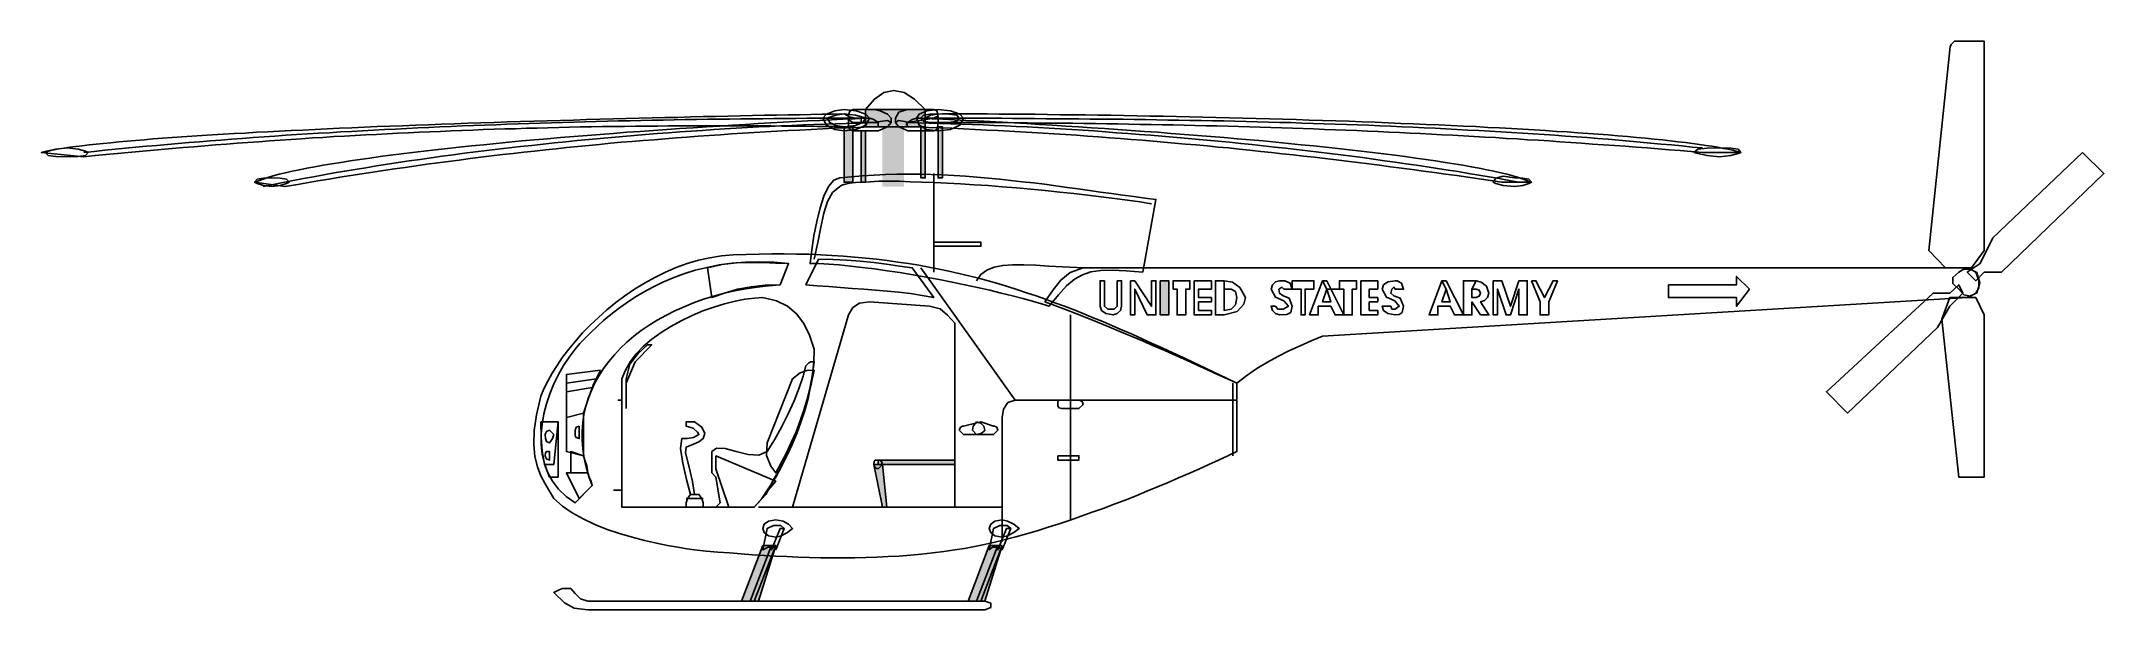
# Model space of a CAD drawing. Extents: x -540 to 552, y -141 to 159.
import ezdxf

# ---------------------------------------------------------------- set-up
doc = ezdxf.new("R2010")
doc.units = 0
doc.header["$MEASUREMENT"] = 0
doc.layers.add('LAYER_1', color=7, linetype='CONTINUOUS')

msp = doc.modelspace()

# ---------------------------------------------------------------- linework, layer by layer
at = {"layer": 'LAYER_1', "linetype": 'CONTINUOUS'}
for points in [[(481.7, 39.5), (468, 39.5), (459.1, 48.6), (470.3, 154.7), (470.4, 156.3), (471, 157.5), (472.6, 159.2), (488.4, 159.2), (488.4, 48.6), (481.7, 39.5)], [(-103.5, 123.1), (-98.8, 128.7), (-93.8, 132.1), (-88.6, 133.2), (-83.1, 132.1), (-77.6, 128.7), (-71.9, 123.1), (-71.9, 114), (-103.5, 114), (-103.5, 123.1)], [(-517.1, 98.2), (-511.2, 98.8), (-505.3, 99.3), (-499.4, 99.9), (-493.6, 100.5), (-487.8, 101), (-482, 101.5), (-476.2, 102), (-470.4, 102.5), (-464.6, 103), (-458.9, 103.5), (-453.1, 104), (-447.4, 104.4), (-441.7, 104.9), (-436, 105.3), (-430.3, 105.7), (-424.6, 106.1), (-418.9, 106.6), (-413.2, 106.9), (-407.5, 107.3), (-401.9, 107.7), (-396.2, 108.1), (-390.6, 108.4), (-384.9, 108.8), (-379.3, 109.1), (-373.6, 109.4), (-368, 109.7), (-362.3, 110), (-356.7, 110.3), (-351, 110.6), (-345.4, 110.9), (-339.7, 111.1), (-334.1, 111.4), (-328.4, 111.6), (-322.8, 111.8), (-317.1, 112.1), (-311.4, 112.3), (-305.8, 112.5), (-300.1, 112.7), (-294.4, 112.9), (-288.7, 113), (-283, 113.2), (-277.3, 113.3), (-271.6, 113.5), (-265.8, 113.6), (-260.1, 113.8), (-254.3, 113.9), (-248.5, 114), (-242.7, 114.1), (-236.9, 114.2), (-231.1, 114.2), (-225.3, 114.3), (-219.4, 114.4), (-213.5, 114.4), (-207.7, 114.5), (-201.7, 114.5), (-195.8, 114.5), (-189.9, 114.5), (-183.9, 114.6), (-177.9, 114.6), (-171.9, 114.5), (-165.9, 114.5), (-159.8, 114.5), (-153.7, 114.5), (-147.6, 114.4), (-141.4, 114.4), (-135.3, 114.3), (-129.1, 114.2), (-122.9, 114.2), (-116.6, 114.1), (-110.3, 114), (-110.3, 114), (-105.8, 116.3), (-105.8, 117.4), (-105.8, 117.4), (-105.8, 118.5), (-108.6, 118.6), (-112, 119.2), (-114.9, 120.8), (-120.6, 120.7), (-126.5, 120.6), (-132.4, 120.5), (-138.4, 120.4), (-144.5, 120.3), (-150.7, 120.2), (-157, 120.1), (-163.4, 119.9), (-169.8, 119.8), (-176.3, 119.7), (-182.9, 119.5), (-189.5, 119.4), (-196.2, 119.2), (-202.9, 119), (-209.7, 118.9), (-216.5, 118.7), (-223.3, 118.5), (-230.2, 118.4), (-237.1, 118.2), (-244.1, 118), (-251.1, 117.8), (-258, 117.6), (-265, 117.4), (-272, 117.2), (-279.1, 117), (-286.1, 116.8), (-293.1, 116.6), (-300.1, 116.3), (-307.1, 116.1), (-314, 115.9), (-321, 115.6), (-327.9, 115.4), (-334.8, 115.1), (-341.7, 114.9), (-348.5, 114.6), (-355.3, 114.3), (-362, 114.1), (-368.7, 113.8), (-375.3, 113.5), (-381.9, 113.2), (-388.4, 112.9), (-394.8, 112.6), (-401.2, 112.3), (-407.5, 112), (-413.7, 111.7), (-419.8, 111.4), (-425.8, 111.1), (-431.8, 110.7), (-437.6, 110.4), (-443.4, 110.1), (-449, 109.7), (-454.5, 109.4), (-460, 109), (-465.3, 108.7), (-470.4, 108.3), (-475.5, 108), (-480.4, 107.6), (-485.2, 107.2), (-489.8, 106.8), (-494.3, 106.4), (-498.6, 106), (-502.8, 105.6), (-506.9, 105.2), (-510.7, 104.8), (-514.4, 104.4), (-518, 104), (-521.3, 103.6), (-524.5, 103.2), (-527.5, 102.7), (-530.4, 102.3), (-533, 101.8), (-535.4, 101.4), (-537.6, 100.9), (-539.7, 100.5), (-539.7, 100.5), (-517.1, 98.2)], [(-114.9, 123.1), (-119.8, 122.4), (-124.2, 120.7), (-126.1, 118.5), (-124.2, 114.8), (-119.8, 112.6), (-114.9, 111.9), (-108.4, 112.6), (-103.4, 114.8), (-101.4, 118.5), (-103.4, 120.7), (-108.4, 122.4), (-114.9, 123.1)], [(-114.9, 120.8), (-119.2, 120.2), (-122.5, 119.1), (-123.8, 118.5), (-122.5, 116.3), (-119.2, 114.7), (-114.9, 114), (-108.9, 114.7), (-104.9, 116.3), (-103.5, 118.5), (-104.9, 119.1), (-108.9, 120.2), (-114.9, 120.8)], [(-110.3, 123.1), (-99.1, 123.1), (-95.7, 122.4), (-91.9, 120.7), (-90, 118.5), (-90, 116.3), (-91.8, 114.1), (-95.1, 112.5), (-96.8, 111.9), (-110.3, 111.9), (-111.9, 112.5), (-112.5, 114.1), (-112.6, 116.3), (-112.5, 120.1), (-111.9, 122.3), (-110.3, 123.1)], [(-103.5, 114), (-71.9, 114), (-71.9, 123.1), (-103.5, 123.1), (-103.5, 114)], [(-67.4, 123.1), (-78.8, 123.1), (-82.1, 122.9), (-85.9, 121.7), (-87.7, 118.5), (-87.7, 116.3), (-86, 114.1), (-82.8, 112.5), (-81.1, 111.9), (-67.4, 111.9), (-65.8, 112.6), (-65.2, 114.8), (-65.1, 118.5), (-65.2, 120.7), (-65.8, 122.4), (-67.4, 123.1)], [(-65.1, 123.1), (-58.6, 122.4), (-53.6, 120.7), (-51.6, 118.5), (-53.6, 114.8), (-58.6, 112.6), (-65.1, 111.9), (-71.1, 112.6), (-75.1, 114.8), (-76.5, 118.5), (-75.1, 120.7), (-71.1, 122.4), (-65.1, 123.1)], [(-65.1, 120.8), (-59.2, 120.7), (-55.3, 120.1), (-53.9, 118.5), (-55.3, 116.9), (-59.2, 116.3), (-65.1, 116.3), (-69.5, 116.3), (-72.9, 116.9), (-74.2, 118.5), (-72.9, 120.1), (-69.5, 120.7), (-65.1, 120.8)], [(339.3, 100.5), (333.4, 101), (327.6, 101.4), (321.7, 101.9), (315.9, 102.4), (310, 102.8), (304.2, 103.3), (298.4, 103.7), (292.7, 104.1), (286.9, 104.5), (281.1, 104.9), (275.4, 105.3), (269.7, 105.7), (263.9, 106.1), (258.2, 106.5), (252.5, 106.9), (246.8, 107.2), (241.2, 107.6), (235.5, 107.9), (229.8, 108.3), (224.1, 108.6), (218.5, 108.9), (212.8, 109.2), (207.2, 109.5), (201.5, 109.8), (195.9, 110.1), (190.2, 110.4), (184.6, 110.7), (179, 111), (173.3, 111.2), (167.7, 111.5), (162, 111.7), (156.4, 112), (150.7, 112.2), (145.1, 112.4), (139.4, 112.6), (133.7, 112.9), (128.1, 113.1), (122.4, 113.3), (116.7, 113.4), (111, 113.6), (105.3, 113.8), (99.6, 114), (93.8, 114.1), (88.1, 114.3), (82.3, 114.5), (76.6, 114.6), (70.8, 114.7), (65, 114.9), (59.2, 115), (53.4, 115.1), (47.6, 115.2), (41.7, 115.3), (35.8, 115.4), (29.9, 115.5), (24, 115.6), (18.1, 115.7), (12.2, 115.8), (6.2, 115.9), (0.2, 115.9), (-5.8, 116), (-11.9, 116), (-17.9, 116.1), (-24, 116.1), (-30.1, 116.2), (-36.3, 116.2), (-42.4, 116.2), (-48.6, 116.2), (-54.9, 116.2), (-61.1, 116.3), (-67.4, 116.3), (-67.4, 116.3), (-71.9, 116.3), (-71.9, 117.4), (-71.9, 117.4), (-71.9, 118.5), (-69.1, 120.1), (-65.7, 120.7), (-62.8, 120.8), (-57, 120.8), (-51.1, 120.8), (-45.1, 120.8), (-39, 120.8), (-32.8, 120.7), (-26.5, 120.7), (-20.2, 120.6), (-13.7, 120.6), (-7.2, 120.5), (-0.6, 120.4), (6, 120.3), (12.7, 120.3), (19.4, 120.2), (26.2, 120.1), (33.1, 120), (40, 119.8), (46.9, 119.7), (53.9, 119.6), (60.8, 119.4), (67.9, 119.3), (74.9, 119.1), (81.9, 119), (89, 118.8), (96.1, 118.6), (103.1, 118.4), (110.2, 118.2), (117.2, 118), (124.3, 117.8), (131.3, 117.6), (138.3, 117.4), (145.3, 117.1), (152.3, 116.9), (159.2, 116.6), (166.1, 116.4), (173, 116.1), (179.8, 115.8), (186.5, 115.6), (193.2, 115.3), (199.9, 115), (206.4, 114.7), (212.9, 114.4), (219.4, 114.1), (225.7, 113.7), (232, 113.4), (238.2, 113.1), (244.3, 112.7), (250.3, 112.4), (256.3, 112), (262.1, 111.6), (267.8, 111.3), (273.4, 110.9), (278.9, 110.5), (284.2, 110.1), (289.5, 109.7), (294.6, 109.2), (299.6, 108.8), (304.4, 108.4), (309.1, 108), (313.7, 107.5), (318.1, 107.1), (322.3, 106.6), (326.4, 106.1), (330.3, 105.7), (334.1, 105.2), (337.7, 104.7), (341.1, 104.2), (344.3, 103.7), (347.4, 103.2), (350.2, 102.6), (352.9, 102.1), (355.4, 101.6), (357.6, 101), (359.7, 100.5), (359.7, 100.5), (339.3, 100.5)], [(-105.8, 118.5), (-111.5, 118.5), (-117.3, 118.5), (-123, 118.5), (-128.8, 118.5), (-134.6, 118.5), (-140.4, 118.4), (-146.2, 118.4), (-152, 118.4), (-157.9, 118.3), (-163.7, 118.3), (-169.5, 118.2), (-175.4, 118.1), (-181.2, 118.1), (-187.1, 118), (-193, 117.9), (-198.9, 117.8), (-204.7, 117.7), (-210.6, 117.6), (-216.5, 117.5), (-222.4, 117.4), (-228.3, 117.2), (-234.2, 117.1), (-240.1, 117), (-246, 116.8), (-252, 116.7), (-257.9, 116.5), (-263.8, 116.3), (-269.7, 116.1), (-275.6, 116), (-281.5, 115.8), (-287.4, 115.6), (-293.3, 115.4), (-299.2, 115.1), (-305.1, 114.9), (-311, 114.7), (-316.9, 114.5), (-322.8, 114.2), (-328.7, 113.9), (-334.6, 113.7), (-340.5, 113.4), (-346.3, 113.1), (-352.2, 112.8), (-358, 112.5), (-363.9, 112.2), (-369.7, 111.9), (-375.6, 111.6), (-381.4, 111.3), (-387.2, 110.9), (-393, 110.6), (-398.8, 110.2), (-404.6, 109.9), (-410.3, 109.5), (-416.1, 109.1), (-421.8, 108.7), (-427.6, 108.3), (-433.3, 107.9), (-439, 107.5), (-444.7, 107), (-450.3, 106.6), (-456, 106.1), (-461.6, 105.7), (-467.3, 105.2), (-472.9, 104.7), (-478.5, 104.2), (-484, 103.7), (-489.6, 103.2), (-495.1, 102.7), (-500.6, 102.1), (-506.1, 101.6), (-511.6, 101), (-517.1, 100.5)], [(-410.8, 82.4), (-405, 83.4), (-399.1, 84.4), (-393.3, 85.4), (-387.4, 86.4), (-381.6, 87.3), (-375.8, 88.2), (-370.1, 89.1), (-364.3, 90), (-358.5, 90.9), (-352.8, 91.7), (-347.1, 92.5), (-341.3, 93.4), (-335.6, 94.2), (-329.9, 94.9), (-324.2, 95.7), (-318.5, 96.4), (-312.8, 97.2), (-307.1, 97.9), (-301.4, 98.6), (-295.7, 99.3), (-290, 99.9), (-284.3, 100.6), (-278.6, 101.2), (-272.9, 101.8), (-267.2, 102.4), (-261.5, 103), (-255.7, 103.6), (-250, 104.2), (-244.3, 104.7), (-238.5, 105.3), (-232.8, 105.8), (-227, 106.3), (-221.2, 106.8), (-215.4, 107.2), (-209.6, 107.7), (-203.8, 108.2), (-198, 108.6), (-192.1, 109), (-186.2, 109.4), (-180.3, 109.8), (-174.4, 110.2), (-168.5, 110.6), (-162.5, 111), (-156.5, 111.3), (-150.5, 111.7), (-144.5, 112), (-138.4, 112.3), (-132.3, 112.6), (-126.2, 112.9), (-120, 113.2), (-113.8, 113.5), (-107.6, 113.7), (-101.4, 114), (-96.8, 114), (-96.8, 115.1), (-96.8, 115.2), (-96.8, 116.3), (-99.1, 117.9), (-101.3, 118.5), (-103.5, 118.5), (-109.4, 118.3), (-115.4, 118), (-121.5, 117.7), (-127.7, 117.4), (-134.1, 117.1), (-140.5, 116.8), (-147.1, 116.4), (-153.7, 116.1), (-160.4, 115.7), (-167.1, 115.3), (-173.9, 114.9), (-180.8, 114.4), (-187.7, 114), (-194.7, 113.5), (-201.7, 113.1), (-208.7, 112.6), (-215.7, 112.1), (-222.8, 111.6), (-229.8, 111.1), (-236.9, 110.5), (-243.9, 110), (-250.9, 109.4), (-257.9, 108.9), (-264.9, 108.3), (-271.8, 107.7), (-278.7, 107.1), (-285.5, 106.5), (-292.2, 105.8), (-298.9, 105.2), (-305.5, 104.5), (-312, 103.9), (-318.5, 103.2), (-324.8, 102.5), (-331, 101.8), (-337.2, 101.1), (-343.2, 100.4), (-349, 99.7), (-354.8, 99), (-360.4, 98.3), (-365.8, 97.5), (-371.1, 96.8), (-376.2, 96), (-381.2, 95.2), (-385.9, 94.5), (-390.5, 93.7), (-394.9, 92.9), (-399.1, 92.1), (-403.1, 91.3), (-406.9, 90.5), (-410.5, 89.7), (-413.8, 88.9), (-416.9, 88), (-419.7, 87.2), (-422.3, 86.4), (-424.7, 85.5), (-426.8, 84.7), (-426.8, 84.7), (-410.8, 82.4)], [(-96.8, 116.3), (-102.4, 116.1), (-108, 116), (-113.7, 115.8), (-119.4, 115.6), (-125.1, 115.4), (-130.9, 115.2), (-136.7, 115), (-142.5, 114.7), (-148.3, 114.5), (-154.2, 114.2), (-160.1, 113.9), (-166, 113.6), (-171.9, 113.2), (-177.9, 112.9), (-183.8, 112.5), (-189.8, 112.1), (-195.8, 111.7), (-201.8, 111.3), (-207.8, 110.8), (-213.8, 110.4), (-219.9, 109.9), (-225.9, 109.4), (-231.9, 108.9), (-238, 108.4), (-244, 107.8), (-250, 107.3), (-256.1, 106.7), (-262.1, 106.1), (-268.1, 105.5), (-274.1, 104.9), (-280.1, 104.2), (-286.1, 103.6), (-292.1, 102.9), (-298, 102.2), (-304, 101.5), (-309.9, 100.7), (-315.8, 100), (-321.7, 99.2), (-327.6, 98.4), (-333.4, 97.6), (-339.2, 96.8), (-345, 96), (-350.8, 95.1), (-356.5, 94.2), (-362.2, 93.4), (-367.9, 92.4), (-373.5, 91.5), (-379.1, 90.6), (-384.6, 89.6), (-390.1, 88.6), (-395.6, 87.6), (-401, 86.6), (-406.4, 85.6), (-411.7, 84.6), (-417, 83.5), (-422.2, 82.4)], [(-114.9, 114), (-110.3, 114), (-110.3, 84.7), (-114.9, 84.7), (-114.9, 114)], [(-110.3, 116.3), (-99.1, 116.3), (-95.7, 116.8), (-91.9, 117.3), (-90, 116.3), (-91.8, 114.1), (-95.1, 112.5), (-96.8, 111.9), (-110.3, 111.9), (-111.9, 112.5), (-112.5, 114.1), (-112.6, 116.3), (-112.5, 118.3), (-111.9, 117.3), (-110.3, 116.3)], [(-105.8, 111.9), (-103.5, 111.9), (-103.5, 84.7), (-105.8, 84.7), (-105.8, 111.9)], [(-105.8, 111.9), (-103.5, 111.9), (-103.5, 84.7), (-105.8, 84.7), (-105.8, 111.9)], [(-67.4, 118.5), (-81.1, 116.3), (-82.8, 116.8), (-86, 117.3), (-87.7, 116.3), (-86, 114.1), (-82.8, 112.5), (-81.1, 111.9), (-67.4, 111.9), (-65.8, 112.6), (-65.2, 114.8), (-65.1, 118.5), (-65.7, 119.5), (-66.8, 119), (-67.4, 118.5)], [(233.1, 84.7), (227.1, 85.6), (221.1, 86.5), (215.2, 87.3), (209.3, 88.2), (203.4, 89), (197.5, 89.8), (191.7, 90.6), (185.8, 91.4), (180, 92.2), (174.2, 92.9), (168.4, 93.7), (162.7, 94.4), (156.9, 95.1), (151.2, 95.8), (145.5, 96.5), (139.7, 97.2), (134, 97.9), (128.3, 98.5), (122.7, 99.2), (117, 99.8), (111.3, 100.4), (105.6, 101), (99.9, 101.6), (94.2, 102.2), (88.5, 102.8), (82.9, 103.3), (77.2, 103.9), (71.5, 104.4), (65.8, 104.9), (60.1, 105.4), (54.3, 105.9), (48.6, 106.4), (42.9, 106.9), (37.1, 107.3), (31.3, 107.8), (25.5, 108.2), (19.7, 108.7), (13.9, 109.1), (8.1, 109.5), (2.2, 109.9), (-3.7, 110.2), (-9.6, 110.6), (-15.5, 111), (-21.5, 111.3), (-27.5, 111.7), (-33.5, 112), (-39.5, 112.3), (-45.6, 112.6), (-51.7, 112.9), (-57.9, 113.2), (-64, 113.5), (-70.2, 113.7), (-76.5, 114), (-81.1, 114), (-81.5, 115.1), (-82, 115.2), (-81.1, 116.3), (-78.8, 117.9), (-76.5, 118.5), (-74.2, 118.5), (-68.5, 118.3), (-62.6, 118), (-56.5, 117.7), (-50.4, 117.4), (-44.1, 117.1), (-37.8, 116.8), (-31.3, 116.4), (-24.8, 116.1), (-18.1, 115.7), (-11.4, 115.3), (-4.6, 114.9), (2.2, 114.4), (9.1, 114), (16, 113.5), (23, 113.1), (30, 112.6), (37, 112.1), (44, 111.6), (51.1, 111.1), (58.1, 110.5), (65.2, 110), (72.2, 109.4), (79.2, 108.9), (86.2, 108.3), (93.1, 107.7), (100, 107.1), (106.8, 106.5), (113.6, 105.8), (120.3, 105.2), (127, 104.5), (133.5, 103.9), (140, 103.2), (146.4, 102.5), (152.6, 101.8), (158.8, 101.1), (164.8, 100.4), (170.7, 99.7), (176.5, 99), (182.1, 98.3), (187.6, 97.5), (192.9, 96.8), (198.1, 96), (203.1, 95.2), (207.9, 94.5), (212.5, 93.7), (217, 92.9), (221.2, 92.1), (225.2, 91.3), (229, 90.5), (232.6, 89.7), (235.9, 88.9), (239, 88), (241.9, 87.2), (244.5, 86.4), (246.8, 85.5), (248.9, 84.7), (248.9, 84.7), (233.1, 84.7)], [(-81.1, 116.3), (-75.5, 116.1), (-69.8, 116), (-64.2, 115.8), (-58.5, 115.6), (-52.8, 115.4), (-47.1, 115.2), (-41.3, 115), (-35.5, 114.7), (-29.7, 114.5), (-23.9, 114.2), (-18, 113.9), (-12.2, 113.6), (-6.3, 113.3), (-0.4, 112.9), (5.6, 112.5), (11.5, 112.2), (17.4, 111.8), (23.4, 111.4), (29.3, 110.9), (35.3, 110.5), (41.3, 110), (47.2, 109.6), (53.2, 109.1), (59.2, 108.6), (65.2, 108), (71.1, 107.5), (77.1, 107), (83.1, 106.4), (89, 105.8), (95, 105.2), (100.9, 104.6), (106.9, 104), (112.8, 103.3), (118.7, 102.7), (124.6, 102), (130.5, 101.3), (136.3, 100.6), (142.2, 99.9), (148, 99.2), (153.8, 98.5), (159.5, 97.7), (165.3, 96.9), (171, 96.1), (176.7, 95.3), (182.3, 94.5), (188, 93.7), (193.6, 92.9), (199.1, 92), (204.7, 91.1), (210.1, 90.3), (215.6, 89.4), (221, 88.5), (226.4, 87.5), (231.7, 86.6), (237, 85.7), (242.2, 84.7)], [(-74.2, 114), (-71.9, 114), (-71.9, 87), (-74.2, 87), (-74.2, 114)], [(-71.9, 118.5), (-66.2, 118.5), (-60.5, 118.5), (-54.7, 118.5), (-48.9, 118.5), (-43.1, 118.5), (-37.4, 118.5), (-31.6, 118.5), (-25.7, 118.4), (-19.9, 118.4), (-14.1, 118.4), (-8.2, 118.3), (-2.4, 118.3), (3.5, 118.3), (9.3, 118.2), (15.2, 118.1), (21.1, 118.1), (27, 118), (32.8, 118), (38.7, 117.9), (44.6, 117.8), (50.5, 117.7), (56.4, 117.6), (62.3, 117.5), (68.3, 117.4), (74.2, 117.3), (80.1, 117.2), (86, 117.1), (91.9, 116.9), (97.8, 116.8), (103.7, 116.6), (109.6, 116.5), (115.5, 116.3), (121.5, 116.2), (127.4, 116), (133.3, 115.8), (139.2, 115.6), (145, 115.4), (150.9, 115.2), (156.8, 115), (162.7, 114.8), (168.6, 114.5), (174.4, 114.3), (180.3, 114), (186.1, 113.8), (192, 113.5), (197.8, 113.2), (203.6, 112.9), (209.4, 112.6), (215.2, 112.3), (221, 112), (226.8, 111.7), (232.6, 111.4), (238.3, 111), (244.1, 110.6), (249.8, 110.3), (255.5, 109.9), (261.2, 109.5), (266.9, 109.1), (272.6, 108.7), (278.3, 108.3), (283.9, 107.8), (289.5, 107.4), (295.1, 106.9), (300.7, 106.4), (306.3, 105.9), (311.9, 105.4), (317.4, 104.9), (322.9, 104.4), (328.4, 103.9), (333.9, 103.3), (339.3, 102.8)], [(-71.9, 114), (-71.9, 87), (-71.9, 114)], [(-65.1, 114), (-62.8, 114), (-62.8, 87), (-65.1, 87), (-65.1, 114)], [(-62.8, 114), (-62.8, 87), (-62.8, 114)], [(-526.2, 98.2), (-532, 98.3), (-536, 98.9), (-537.4, 100.5), (-536, 101.1), (-532, 102.2), (-526.2, 102.8), (-520.2, 102.2), (-516.2, 101.1), (-514.8, 100.5), (-516.2, 98.9), (-520.2, 98.3), (-526.2, 98.2)], [(348.3, 98.2), (354.3, 98.8), (358.2, 99.9), (359.7, 100.5), (358.2, 102.1), (354.3, 102.7), (348.3, 102.8), (341.8, 102.7), (336.8, 102.1), (334.8, 100.5), (336.8, 99.9), (341.8, 98.8), (348.3, 98.2)], [(540.4, 100.5), (551.7, 89.3), (497.5, 37.2), (488.4, 37.2), (484, 32.6), (479.4, 37.2), (486.3, 41.7), (492.9, 55.3), (540.4, 100.5)], [(43.2, 37.2), (34.4, 37.8), (27, 38.2), (20.9, 38), (15.7, 37.3), (11.2, 35.8), (7, 33.4), (2.9, 29.9), (-1.5, 25.2), (-6.4, 19.1), (-6.4, 19.1), (-10.5, 20.5), (-15.2, 21.8), (-20.3, 23.3), (-25.8, 24.7), (-31.7, 26.1), (-37.8, 27.6), (-44.3, 29), (-50.9, 30.5), (-57.7, 31.9), (-64.5, 33.2), (-71.5, 34.5), (-78.4, 35.7), (-85.3, 36.9), (-92.1, 37.9), (-98.8, 38.9), (-105.3, 39.7), (-111.5, 40.4), (-117.4, 41), (-123, 41.4), (-128.2, 41.7), (-132.9, 41.7), (-132, 48.9), (-130.8, 56.4), (-129.3, 64), (-127.6, 71.1), (-125.5, 77.4), (-123.1, 82.4), (-120.3, 85.8), (-117.2, 87), (-111.1, 87.6), (-105.1, 88.1), (-99, 88.5), (-93, 88.8), (-86.9, 89), (-80.9, 89), (-74.8, 89), (-68.8, 88.8), (-62.8, 88.6), (-56.7, 88.3), (-50.7, 87.9), (-44.7, 87.4), (-38.7, 86.9), (-32.7, 86.3), (-26.7, 85.7), (-20.7, 85), (-14.7, 84.3), (-8.8, 83.6), (-2.8, 82.8), (3.1, 82), (9, 81.2), (14.9, 80.4), (20.8, 79.5), (26.7, 78.7), (32.6, 77.9), (38.4, 77.1), (44.3, 76.3), (50.1, 75.6), (50.1, 75.6), (43.2, 37.2)], [(-67.4, 37.2), (-67.4, 89.3)], [(239.9, 82.4), (244.2, 83), (247.5, 84.1), (248.9, 84.7), (247.5, 86.3), (244.2, 86.9), (239.9, 87), (233.9, 87.9), (230, 86.8), (228.6, 84.7), (230, 84.1), (233.9, 83), (239.9, 82.4)], [(-417.7, 82.4), (-422, 83), (-425.4, 84.1), (-426.8, 84.7), (-425.4, 86.3), (-422, 86.9), (-417.7, 87), (-413.3, 86.9), (-409.9, 86.3), (-408.5, 84.7), (-409.9, 84.1), (-413.3, 83), (-417.7, 82.4)], [(-130.7, 44), (-128.7, 52.8), (-127.1, 61), (-125.6, 68.3), (-123.6, 74.5), (-121, 79.2), (-117.2, 82.4)], [(-117.2, 82.4), (-116.1, 83.1), (-114.3, 83.7), (-111.9, 84.2), (-108.8, 84.5), (-105.2, 84.8), (-101.1, 85), (-96.4, 85.2), (-91.4, 85.2), (-85.8, 85.2), (-79.9, 85), (-73.7, 84.8), (-67.1, 84.6), (-60.3, 84.2), (-53.3, 83.8), (-46.1, 83.4), (-38.7, 82.9), (-31.2, 82.3), (-23.6, 81.7), (-16, 81), (-8.4, 80.3), (-0.8, 79.5), (6.7, 78.7), (14, 77.9), (21.2, 77), (28.3, 76.1), (35.1, 75.2), (41.6, 74.3), (47.8, 73.3)], [(-173.6, 46.3), (-166.6, 46.5), (-159.8, 46.7), (-153.1, 46.8), (-146.5, 46.8), (-140, 46.7), (-133.6, 46.6), (-127.4, 46.3), (-121.3, 46), (-115.2, 45.6), (-109.3, 45.1), (-103.4, 44.6), (-97.7, 44), (-92, 43.3), (-86.4, 42.5), (-80.8, 41.7), (-75.4, 40.8), (-70, 39.8), (-64.6, 38.8), (-59.4, 37.6), (-54.1, 36.5), (-48.9, 35.2), (-43.8, 33.9), (-38.6, 32.5), (-33.5, 31.1), (-28.4, 29.5), (-23.4, 28), (-18.3, 26.3), (-13.3, 24.6), (-8.3, 22.8), (-3.3, 21), (1.8, 19.1), (6.8, 17.2), (11.9, 15.2), (17, 13.1), (22.1, 11), (27.2, 8.8), (32.4, 6.5), (37.6, 4.3), (42.9, 1.9), (48.2, -0.5), (53.5, -2.9), (59, -5.5), (64.5, -8), (70, -10.6), (75.6, -13.3), (81.4, -16), (87.1, -18.7), (93, -21.5), (93, -21.5), (93, -57.7), (88.2, -59.9), (83.2, -62.2), (78.1, -64.6), (72.9, -66.9), (67.5, -69.3), (62.1, -71.6), (56.6, -74), (51, -76.3), (45.3, -78.7), (39.6, -81), (33.8, -83.3), (28, -85.5), (22.2, -87.7), (16.4, -89.8), (10.5, -91.9), (4.7, -93.9), (-1.1, -95.8), (-6.9, -97.7), (-12.7, -99.5), (-18.4, -101.2), (-24, -102.7), (-29.6, -104.2), (-35.1, -105.6), (-40.5, -106.8), (-45.9, -107.9), (-51.1, -108.9), (-56.2, -109.7), (-56.2, -109.7), (-62.1, -110.5), (-68, -111.3), (-73.9, -111.9), (-79.8, -112.4), (-85.7, -112.9), (-91.6, -113.2), (-97.5, -113.5), (-103.4, -113.7), (-109.3, -113.8), (-115.3, -113.9), (-121.2, -113.9), (-127.2, -113.8), (-133.2, -113.7), (-139.2, -113.5), (-145.2, -113.2), (-151.2, -112.9), (-157.2, -112.6), (-163.3, -112.2), (-169.4, -111.8), (-175.5, -111.3), (-181.6, -110.8), (-187.8, -110.3), (-194, -109.7), (-194, -109.7), (-198, -109.1), (-202.8, -108.3), (-208.3, -107.3), (-214.2, -106.1), (-220.5, -104.7), (-227, -103), (-233.7, -101), (-240.3, -98.8), (-246.8, -96.2), (-252.9, -93.3), (-258.7, -90.1), (-263.9, -86.5), (-268.5, -82.5), (-268.5, -82.5), (-270.8, -78.7), (-273.1, -74.8), (-275.3, -70.5), (-277.1, -65.7), (-278.5, -60.2), (-279.1, -53.9), (-278.9, -46.6), (-277.7, -38.2), (-275.3, -28.4), (-275.3, -28.4), (-273.7, -24.5), (-271.7, -20.4), (-269.4, -16.3), (-266.7, -12.1), (-263.8, -7.8), (-260.5, -3.5), (-257, 0.7), (-253.2, 5), (-249.2, 9.2), (-244.9, 13.2), (-240.4, 17.2), (-235.7, 21.1), (-230.8, 24.7), (-225.7, 28.2), (-220.4, 31.4), (-215, 34.4), (-209.4, 37.2), (-203.7, 39.6), (-197.9, 41.7), (-191.9, 43.5), (-185.9, 44.8), (-179.8, 45.8), (-173.6, 46.3), (-173.6, 46.3)], [(-135.2, 30.5), (-129.1, 30), (-122.9, 29.5), (-116.7, 29), (-110.6, 28.6), (-104.4, 28.2), (-98.2, 27.7), (-92.1, 27.2), (-85.9, 26.5), (-79.7, 25.8), (-73.6, 24.8), (-67.4, 23.7), (-78.8, 39.5), (-85.5, 40.4), (-92.4, 41.4), (-99.2, 42.2), (-106.3, 42.9), (-113.4, 43.5), (-120.8, 43.9), (-128.4, 44), (-135.2, 30.5)], [(-67.4, 53), (-42.5, 53), (-42.5, 50.9), (-67.4, 50.9), (-67.4, 53)], [(-248.1, -75.7), (-257.2, -84.8), (-262, -81.4), (-266, -77.6), (-269.1, -73.4), (-271.6, -68.9), (-273.4, -64.1), (-274.6, -59), (-275.2, -53.9), (-275.2, -48.5), (-274.7, -43.2), (-273.7, -37.8), (-272.3, -32.4), (-270.5, -27.1), (-268.4, -21.9), (-266, -16.9), (-263.3, -12.1), (-260.4, -7.7), (-257.2, -3.5), (-254.7, -0.6), (-251.9, 2.3), (-248.8, 5.3), (-245.6, 8.4), (-242.1, 11.6), (-238.3, 14.7), (-234.4, 17.8), (-230.2, 20.8), (-225.7, 23.8), (-221, 26.6), (-216, 29.3), (-210.8, 31.9), (-205.3, 34.2), (-199.6, 36.3), (-193.6, 38.2), (-187.4, 39.7), (-180.9, 41), (-174.1, 42), (-167, 42.5), (-159.7, 42.7), (-152.1, 42.4), (-144.2, 41.7), (-144.2, 41.7), (-148.7, 30.5), (-154.9, 30), (-160.9, 29.3), (-166.8, 28.4), (-172.6, 27.3), (-178.3, 26), (-183.8, 24.5), (-189.2, 22.8), (-194.5, 20.9), (-199.5, 18.9), (-204.4, 16.7), (-209.2, 14.3), (-213.7, 11.8), (-218, 9.1), (-222.2, 6.3), (-226.1, 3.3), (-229.8, 0.1), (-233.2, -3.1), (-236.4, -6.5), (-239.4, -10.1), (-242.1, -13.7), (-244.5, -17.5), (-246.7, -21.4), (-248.6, -25.4), (-250.2, -29.6), (-251.5, -33.8), (-252.5, -38.1), (-253.1, -42.5), (-253.5, -47), (-253.5, -51.6), (-253.1, -56.3), (-252.4, -61.1), (-251.4, -65.9), (-249.9, -70.8), (-248.1, -75.7)], [(-144.2, 41.7), (-151, 41.9), (-157.9, 42.2), (-164.9, 42.3), (-172, 42.1), (-179.4, 41.2), (-187.1, 39.5), (-184.8, 23.7), (-178.1, 26.1), (-171.2, 28.1), (-164.1, 29.4), (-156.7, 30.2), (-148.7, 30.5), (-144.2, 41.7)], [(-74.2, 39.5), (-24.4, -30.5)], [(16.2, 39.5), (8.3, 39.6), (0.7, 40), (-6.6, 40.4), (-13.4, 40.9), (-19.8, 41.1), (-25.7, 41.1), (-30.9, 40.7), (-35.5, 39.8), (-39.4, 38.2), (-42.5, 35.9), (-44.8, 32.6)], [(-8.7, 21.4), (-4.2, 27.8), (-0.2, 33), (4.7, 37), (11.7, 39.5), (479.4, 39.5), (484.5, 37), (486.1, 31.6), (484.5, 26.2), (479.4, 23.7), (138.3, 3.4), (132.3, 0.8), (126.4, -1.8), (120.5, -4.5), (114.7, -7.4), (109.1, -10.5), (103.6, -13.8), (98.2, -17.5), (93, -21.5), (88, -19.2), (82.8, -16.9), (77.5, -14.4), (72, -12), (66.3, -9.4), (60.6, -6.9), (54.8, -4.3), (48.9, -1.8), (43, 0.8), (37, 3.3), (31.1, 5.8), (25.2, 8.3), (19.3, 10.7), (13.5, 13), (7.8, 15.3), (2.2, 17.4), (-3.3, 19.5), (-8.7, 21.4)], [(321.3, 30.5), (357.4, 30.5), (357.4, 34.9), (364.2, 28.2), (357.4, 19.1), (357.4, 23.7), (321.3, 23.7), (321.3, 30.5)], [(484, 37.2), (481.1, 38.7), (477.7, 38.7), (474.9, 37.2), (471.8, 34.4), (471.8, 31.1), (474.9, 28.2), (477.7, 25.1), (481.1, 24.5), (484, 26), (485.5, 28.9), (485.5, 32.8), (484, 37.2)], [(-157.8, 23.7), (-162.3, 23.5), (-167.3, 22.9), (-172.5, 21.9), (-178.1, 20.5), (-183.8, 18.7), (-189.6, 16.7), (-195.3, 14.3), (-201, 11.5), (-206.5, 8.5), (-211.7, 5.3), (-216.6, 1.7), (-221, -2), (-224.9, -6.1), (-228.1, -10.3), (-230.6, -14.7), (-232.4, -19.3), (-232.4, -87.1), (-162.4, -87.1), (-158.4, -82.5), (-155, -77.3), (-151, -71.2), (-148, -65.6), (-145.1, -59.9), (-142.4, -54), (-139.9, -48.1), (-137.7, -42.1), (-135.7, -35.9), (-133.9, -29.7), (-132.6, -23.3), (-131.5, -16.8), (-130.9, -10.2), (-130.7, -3.5), (-130.7, -3.5), (-133.2, 3.9), (-136.2, 10.1), (-140, 15.2), (-144.8, 19.1), (-150.7, 22), (-157.8, 23.7)], [(20.6, 19.1), (20.6, 32.6), (22.9, 32.6), (22.9, 19.1), (24.7, 17.6), (28, 17.6), (29.7, 19.1), (29.7, 32.6), (32, 32.6), (32, 19.1), (31.3, 16.9), (29.7, 15.3), (27.5, 14.6), (23.7, 15.3), (21.4, 16.9), (20.6, 19.1)], [(36.6, 32.6), (38.9, 32.6), (47.8, 19.1), (47.8, 32.6), (50.1, 32.6), (50.1, 14.6), (45.5, 14.6), (38.9, 28.2), (38.9, 14.6), (36.6, 14.6), (36.6, 32.6)], [(52.4, 32.6), (56.9, 32.6), (56.9, 14.6), (52.4, 14.6), (52.4, 32.6)], [(59.2, 28.2), (59.2, 32.6), (68.1, 32.6), (68.1, 28.2), (65.9, 28.2), (65.9, 14.6), (61.3, 14.6), (61.3, 28.2), (59.2, 28.2)], [(70.4, 32.6), (79.5, 32.6), (79.5, 28.2), (72.7, 28.2), (72.7, 23.7), (79.5, 23.7), (79.5, 21.4), (72.7, 21.4), (72.7, 16.9), (79.5, 16.9), (79.5, 14.6), (70.4, 14.6), (70.4, 32.6)], [(86.2, 32.6), (90.7, 31.8), (94.6, 29), (97.6, 23.7), (96.7, 20.3), (93.2, 16.4), (86.2, 14.6), (81.6, 14.6), (81.6, 32.6), (86.2, 32.6), (86.2, 28.2), (86.2, 16.9), (90, 17.6), (92.3, 19.9), (93, 23.7), (92.3, 26.9), (90, 28.1), (86.2, 28.2), (86.2, 32.6)], [(111.1, 28.2), (111.8, 30.4), (113.4, 32), (115.6, 32.6), (118.4, 32.5), (121.1, 31.3), (122.3, 28.2), (117.9, 28.2), (116.8, 29.2), (115.2, 28.1), (115.6, 26), (117.4, 24.7), (120.6, 23.4), (122.3, 19.1), (121.6, 15.9), (119.4, 14.7), (115.6, 14.6), (113.4, 15.3), (111.8, 16.9), (111.1, 19.1), (113.4, 19.1), (114.6, 17.6), (117.4, 17.6), (120.2, 19.1), (117.8, 22), (113.4, 23.9), (111.1, 28.2)], [(122.3, 28.2), (122.3, 32.6), (133.7, 32.6), (133.7, 28.2), (129.1, 28.2), (129.1, 14.6), (126.9, 14.6), (126.9, 28.2), (122.3, 28.2)], [(138.3, 32.6), (140.5, 32.6), (149.5, 14.6), (144.9, 14.6), (142.6, 19.1), (136, 19.1), (136, 14.6), (131.4, 14.6), (138.3, 32.6), (140.5, 28.2), (142.6, 21.4), (138.3, 21.4), (140.5, 28.2), (147.2, 28.2), (147.2, 32.6), (156.3, 32.6), (156.3, 28.2), (154, 28.2), (154, 14.6), (149.5, 14.6), (149.5, 28.2), (147.2, 28.2), (140.5, 28.2), (138.3, 32.6)], [(158.6, 32.6), (167.5, 32.6), (167.5, 28.2), (163, 28.2), (163, 23.7), (167.5, 23.7), (167.5, 21.4), (163, 21.4), (163, 16.9), (167.5, 16.9), (167.5, 14.6), (158.6, 14.6), (158.6, 32.6)], [(169.8, 28.2), (170.6, 30.4), (172.9, 32), (176.7, 32.6), (177.8, 32.5), (180, 31.3), (181.2, 28.2), (176.7, 28.2), (176.1, 29.2), (175, 28.1), (174.4, 26), (176.1, 24.7), (179.4, 23.4), (181.2, 19.1), (180.5, 15.9), (178.8, 14.7), (176.7, 14.6), (172.9, 15.3), (170.6, 16.9), (169.8, 19.1), (174.4, 19.1), (175, 17.6), (176.7, 17.6), (178.9, 19.1), (176.6, 22), (172.2, 23.9), (169.8, 28.2)], [(201.5, 32.6), (203.7, 32.6), (212.8, 14.6), (208.2, 14.6), (205.9, 19.1), (199.3, 19.1), (199.3, 14.6), (194.7, 14.6), (201.5, 32.6), (203.7, 28.2), (205.9, 21.4), (201.5, 21.4), (203.7, 28.2), (201.5, 32.6)], [(219.6, 32.6), (222.3, 31.9), (225, 29.7), (226.3, 26), (225.6, 23.8), (224, 22.1), (221.9, 21.4), (226.3, 14.6), (221.9, 14.6), (217.3, 21.4), (217.3, 14.6), (212.8, 14.6), (212.8, 32.6), (219.6, 32.6), (217.3, 28.2), (217.3, 23.7), (219.5, 23.8), (221.2, 24.4), (221.9, 26), (221.2, 27.6), (219.5, 28.2), (217.3, 28.2), (219.6, 32.6)], [(228.6, 14.6), (228.6, 32.6), (233.1, 32.6), (237.7, 19.1), (242.2, 32.6), (246.6, 32.6), (246.6, 14.6), (242.2, 14.6), (242.2, 28.2), (237.7, 14.6), (235.4, 14.6), (230.8, 28.2), (230.8, 14.6), (228.6, 14.6)], [(248.9, 32.6), (251.2, 32.6), (255.7, 23.7), (260.3, 32.6), (262.6, 32.6), (258, 21.4), (258, 14.6), (253.4, 14.6), (253.4, 21.4), (248.9, 32.6)], [(416.1, -37.3), (404.9, -26.1), (461.4, 26), (470.3, 26), (474.9, 30.5), (477.1, 26), (470.3, 19.1), (463.6, 7.9), (416.1, -37.3)], [(484, 23.7), (470.3, 23.7), (465.9, 12.3), (474.9, -71.2), (488.4, -71.2), (488.4, 14.6), (484, 23.7)], [(-69.7, 19.1), (-101.4, 21.4), (-106.8, 20.7), (-110.2, 18.4), (-112.6, 14.6), (-142.1, -87.1), (-56.2, -87.1), (-56.2, 10.2), (-60.2, 14.5), (-64.1, 17.8), (-69.7, 19.1)], [(4.9, 14.6), (4.9, -93.8)], [(-230.1, -35), (-230.1, -21.5), (-225.5, -10.2), (-216.6, -1.2), (-218.9, -1.2), (-223.8, -5.9), (-228.2, -11.5), (-230.1, -19.3), (-230.1, -35)], [(-182.7, -87.1), (-162.4, -87.1), (-156.3, -80.3), (-151.8, -72), (-148.7, -66.8), (-145.8, -60.7), (-143.1, -54.7), (-140.6, -48.6), (-138.3, -42.4), (-136.2, -36.2), (-134.4, -29.9), (-132.8, -23.4), (-131.6, -16.9), (-130.7, -10.2), (-130.7, -10.2), (-132.4, -10.2), (-133.5, -10.8), (-135.2, -12.4), (-136.6, -17.8), (-138.7, -24), (-141.3, -30.8), (-144.5, -37.8), (-147.9, -44.8), (-151.7, -51.5), (-155.6, -57.7), (-155.6, -57.7), (-160, -59.6), (-165.7, -59.2), (-172, -57.7), (-177.8, -56.1), (-182.4, -55.8), (-184.8, -57.7), (-184.8, -69), (-182.7, -71.2), (-180.5, -84.8), (-182.7, -87.1)], [(-243.7, -14.7), (-261.8, -17), (-261.8, -39.6), (-252.7, -37.3), (-250.3, -29.9), (-247.5, -22.1), (-243.7, -14.7)], [(-261.8, -21.5), (-245.9, -19.3), (-247, -21.5), (-247, -21.6), (-248.1, -23.8), (-261.8, -26.1), (-261.8, -21.5)], [(-155.6, -53.1), (-155.9, -59.8), (-153.7, -65.4), (-151, -69), (-148.1, -63.7), (-145.4, -58.4), (-142.8, -52.9), (-140.3, -47.3), (-138.1, -41.4), (-136, -35.3), (-134, -28.8), (-132.3, -22), (-130.7, -14.7), (-130.7, -14.7), (-134.6, -14.9), (-138.1, -16.1), (-142.1, -19.3), (-155.6, -53.1)], [(90.8, -59.9), (90.8, -21.5)], [(-232.4, -30.5), (-234.6, -30.5)], [(-24.4, -30.5), (-28.2, -31.8), (-30.5, -35.2), (-31.3, -39.6)], [(93, -30.5), (-24.4, -30.5)], [(0.3, -30.5), (9.4, -30.5), (10, -30.6), (11.1, -31.2), (11.7, -32.8), (9.4, -35), (0.3, -35), (-1.2, -34.5), (-1.7, -33.4), (-1.8, -32.8), (-1.7, -31.2), (-1.2, -30.6), (0.3, -30.5)], [(-275.3, -41.9), (-266.2, -41.9), (-266.2, -71.2), (-270.7, -71.2), (-273.4, -64.4), (-274.7, -57.4), (-275.2, -49.9), (-275.3, -41.9)], [(-266.2, -41.9), (-268.5, -64.5), (-273, -64.5)], [(-252.7, -37.3), (-261.8, -39.6), (-261.8, -57.7), (-252.7, -59.9), (-252.7, -52), (-252.7, -45.2), (-252.7, -37.3)], [(-252.7, -37.3), (-261.8, -39.6), (-261.8, -57.7), (-252.7, -59.9), (-252.7, -52), (-252.7, -45.2), (-252.7, -37.3)], [(-196.2, -80.3), (-194, -80.3), (-195, -73.5), (-197.1, -65.3), (-198.8, -58.3), (-198.5, -55.4), (-194.6, -53.7), (-191.8, -52.5), (-189.4, -50.8), (-188.6, -48.1), (-190.2, -44.7), (-194, -41.9), (-198.5, -41.9), (-198.5, -44.2), (-194.7, -45.3), (-192.4, -47.5), (-191.7, -48.7), (-194.5, -50.2), (-197.9, -50.7), (-200.8, -50.8), (-201.4, -56.1), (-200.2, -63.8), (-198.2, -72.5), (-196.2, -80.3)], [(-51.6, -44.2), (-42.5, -41.9), (-35.8, -44.2), (-35.2, -44.2), (-34.1, -44.8), (-33.5, -46.4), (-35.8, -48.7), (-44.8, -48.7), (-51.6, -48.7), (-53.9, -46.4), (-53.3, -44.8), (-52.2, -44.2), (-51.6, -44.2)], [(-44.8, -41.9), (-42.6, -42.6), (-41, -44.2), (-40.4, -46.4), (-41, -47), (-42.6, -48.1), (-44.8, -48.7), (-47, -46.4), (-46.5, -44.2), (-45.4, -42.6), (-44.8, -41.9)], [(-31.3, -39.6), (-31.3, -105.2)], [(-270.7, -46.4), (-268.5, -48.7), (-269.1, -50.8), (-270.2, -52.4), (-270.7, -53.1), (-272.4, -52.4), (-272.9, -50.8), (-273, -48.7), (-272.9, -48.1), (-272.4, -47), (-270.7, -46.4)], [(-255, -44.2), (-256.6, -44.8), (-257.2, -46.5), (-257.2, -48.7), (-257.2, -49.3), (-256.6, -50.3), (-255, -50.8), (-255, -48.7), (-255, -46.5), (-255, -44.8), (-255, -44.2)], [(-270.7, -57.7), (-270.7, -57.7), (-270.7, -58.3), (-270.7, -59.9), (-270.7, -62.2), (-272.4, -61.6), (-272.9, -60.5), (-273, -59.9), (-272.9, -58.3), (-272.4, -57.7), (-270.7, -57.7)], [(-252.7, -59.9), (-259.5, -57.7), (-259.5, -69), (-250.4, -69), (-251, -65.2), (-252.1, -62.3), (-252.7, -59.9)], [(-182.7, -59.9), (-151, -73.4), (-155, -78), (-158.4, -82.5), (-162.4, -87.1), (-175.9, -87.1), (-182.7, -66.8), (-182.7, -59.9)], [(-96.8, -62.2), (-96.2, -62.3), (-95.1, -62.9), (-94.6, -64.5), (-96.8, -66.8), (-98.4, -66.2), (-99, -65.1), (-99.1, -64.5), (-99, -62.9), (-98.4, -62.3), (-96.8, -62.2)], [(-99.1, -64.5), (-94.6, -64.5), (-92.3, -87.1), (-94.6, -87.1), (-99.1, -64.5)], [(-56.2, -64.5), (-96.8, -64.5), (-96.8, -62.2), (-56.2, -62.2), (-56.2, -64.5)], [(-56.2, -64.5), (-96.8, -64.5), (-56.2, -64.5)], [(-1.8, -59.9), (9.4, -59.9), (9.4, -60), (9.4, -60.6), (9.4, -62.2), (-1.8, -62.2), (-1.8, -60.6), (-1.8, -60), (-1.8, -59.9)], [(-250.4, -69), (-261.8, -69), (-255, -82.5), (-248.1, -75.7), (-248.7, -73.4), (-249.8, -71.2), (-250.4, -69)], [(-232.4, -78), (-236.9, -78)], [(-189.4, -87.1), (-198.5, -87.1), (-198.4, -84.8), (-197.8, -82.5), (-196.2, -80.3), (-191.7, -80.3), (-190.1, -82.5), (-189.5, -84.8), (-189.4, -87.1)], [(-189.4, -82.5), (-198.5, -82.5)], [(-160.1, -87.1), (-31.3, -87.1)], [(-151, -102.9), (-154.8, -102.2), (-157.1, -100.5), (-157.8, -98.3), (-157.1, -96.1), (-154.8, -94.4), (-151, -93.8), (-147.1, -94.4), (-144.3, -96.1), (-142.1, -98.3), (-144.8, -100.5), (-148.1, -102.2), (-151, -102.9)], [(-151, -109.7), (-152.3, -108.2), (-155.1, -108.2), (-157.8, -109.7), (-155.6, -98.3), (-152.2, -96.8), (-148.3, -96.8), (-146.5, -98.3), (-151, -109.7)], [(-31.3, -102.9), (-35.1, -102.2), (-37.3, -100.5), (-38.1, -98.3), (-37.3, -96.1), (-35.1, -94.4), (-31.3, -93.8), (-28.4, -94.4), (-25, -96.1), (-22.2, -98.3), (-25, -100.5), (-28.4, -102.2), (-31.3, -102.9)], [(-31.3, -109.7), (-33, -108.2), (-36.3, -108.2), (-38.1, -109.7), (-35.8, -98.3), (-32.4, -96.8), (-28.6, -96.8), (-26.7, -98.3), (-31.3, -109.7)], [(-169.1, -136.7), (-160.1, -136.7), (-151, -107.4), (-157.8, -107.4), (-169.1, -136.7)], [(-164.5, -136.7), (-162.4, -136.7), (-151, -107.4), (-153.3, -107.4), (-164.5, -136.7)], [(-151, -109.7), (-151.6, -108.2), (-152.7, -108.2), (-153.3, -109.7), (-148.7, -98.3), (-148.6, -98.3), (-148.1, -98.3), (-146.5, -98.3), (-151, -109.7)], [(-49.3, -136.7), (-40.4, -136.7), (-31.3, -107.4), (-38.1, -107.4), (-49.3, -136.7)], [(-44.8, -136.7), (-42.5, -136.7), (-31.3, -107.4), (-33.5, -107.4), (-44.8, -136.7)], [(-31.3, -109.7), (-32.9, -108.2), (-33.5, -108.2), (-33.5, -109.7), (-29, -98.3), (-28.9, -98.3), (-28.3, -98.3), (-26.7, -98.3), (-31.3, -109.7)], [(-40.4, -136.7), (-46.2, -136.7), (-52.1, -136.7), (-57.9, -136.7), (-63.8, -136.7), (-69.6, -136.7), (-75.5, -136.7), (-81.4, -136.7), (-87.3, -136.7), (-93.2, -136.7), (-99.1, -136.7), (-105, -136.7), (-110.9, -136.7), (-116.8, -136.7), (-122.7, -136.7), (-128.6, -136.7), (-134.5, -136.7), (-140.4, -136.7), (-146.2, -136.7), (-152.1, -136.7), (-158, -136.7), (-163.9, -136.7), (-169.7, -136.7), (-175.6, -136.7), (-181.4, -136.7), (-187.3, -136.7), (-193.1, -136.7), (-198.9, -136.7), (-204.7, -136.7), (-210.4, -136.7), (-216.2, -136.7), (-222, -136.7), (-227.7, -136.7), (-233.4, -136.7), (-239.1, -136.7), (-244.8, -136.7), (-250.4, -136.7), (-250.4, -136.7), (-254.3, -135.5), (-257.2, -132.7), (-259.5, -130.1), (-263.8, -130.1), (-265.7, -130.7), (-268.5, -132.2), (-262.8, -137.6), (-257.7, -140.4), (-250.4, -141.3), (-244.8, -141.3), (-239.1, -141.3), (-233.4, -141.3), (-227.7, -141.3), (-222, -141.3), (-216.2, -141.3), (-210.4, -141.3), (-204.7, -141.3), (-198.9, -141.3), (-193.1, -141.3), (-187.3, -141.3), (-181.4, -141.3), (-175.6, -141.3), (-169.7, -141.3), (-163.9, -141.3), (-158, -141.3), (-152.1, -141.3), (-146.2, -141.3), (-140.4, -141.3), (-134.5, -141.3), (-128.6, -141.3), (-122.7, -141.3), (-116.8, -141.3), (-110.9, -141.3), (-105, -141.3), (-99.1, -141.3), (-93.2, -141.3), (-87.3, -141.3), (-81.4, -141.3), (-75.5, -141.3), (-69.6, -141.3), (-63.8, -141.3), (-57.9, -141.3), (-52.1, -141.3), (-46.2, -141.3), (-40.4, -141.3), (-40.4, -141.3), (-37.3, -140.1), (-37.3, -137.9), (-40.4, -136.7)]]:
    msp.add_lwpolyline(points, dxfattribs=at)
at = {"layer": 'LAYER_1'}
for points in [[(-103.5, 114), (-71.9, 114), (-103.5, 123.1), (-71.9, 123.1)], [(-114.9, 114), (-110.3, 114), (-114.9, 84.7), (-110.3, 84.7)], [(-112.6, 114), (-110.3, 114), (-112.6, 84.7), (-110.3, 84.7)], [(-105.8, 111.9), (-103.5, 111.9), (-105.8, 84.7), (-103.5, 84.7)], [(-105.8, 111.9), (-103.5, 111.9), (-105.8, 84.7), (-103.5, 84.7)], [(-94.6, 116.3), (-83.2, 116.3), (-94.6, 82.4), (-83.2, 82.4)], [(-74.2, 114), (-71.9, 114), (-74.2, 87), (-71.9, 87)], [(-65.1, 114), (-62.8, 114), (-65.1, 87), (-62.8, 87)], [(52.4, 32.6), (56.9, 32.6), (52.4, 14.6), (56.9, 14.6)], [(-99.1, -64.5), (-94.6, -64.5), (-94.6, -87.1), (-92.3, -87.1)], [(-56.2, -64.5), (-96.8, -64.5), (-56.2, -62.2), (-96.8, -62.2)], [(-169.1, -136.7), (-160.1, -136.7), (-157.8, -107.4), (-151, -107.4)], [(-164.5, -136.7), (-162.4, -136.7), (-153.3, -107.4), (-151, -107.4)], [(-49.3, -136.7), (-40.4, -136.7), (-38.1, -107.4), (-31.3, -107.4)], [(-44.8, -136.7), (-42.5, -136.7), (-33.5, -107.4), (-31.3, -107.4)]]:
    msp.add_solid(points, dxfattribs=at)

doc.saveas('drawing.dxf')
